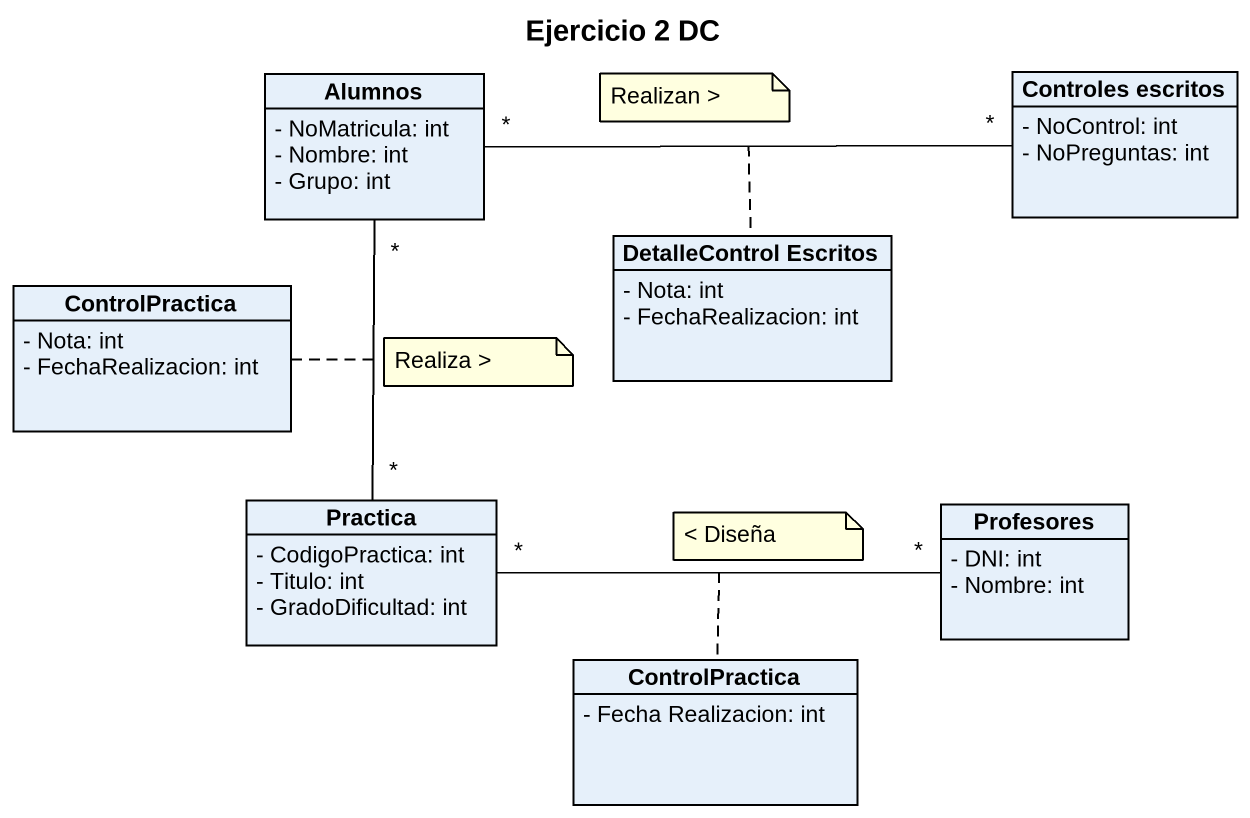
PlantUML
@startuml
title Ejercicio 2 DC
hide circle
hide empty members
skinparam classAttributeIconSize 0
class Alumnos {
  - NoMatricula: int
  - Nombre: int
  - Grupo: int
}
class "Controles escritos" as Controles_escritos {
  - NoControl: int
  - NoPreguntas: int
}
class "DetalleControl Escritos" as DetalleControl_Escritos {
  - Nota: int
  - FechaRealizacion: int
}
class ControlPractica {
  - Nota: int
  - FechaRealizacion: int
}
class Practica {
  - CodigoPractica: int
  - Titulo: int
  - GradoDificultad: int
}
class Profesores {
  - DNI: int
  - Nombre: int
}
class "ControlPractica" as ControlPractica_2 {
  - Fecha Realizacion: int
}
Alumnos "*" -right- "*" Controles_escritos
(Alumnos, Controles_escritos) .. DetalleControl_Escritos
Alumnos "*" -- "*" Practica
(Alumnos, Practica) .. ControlPractica
Practica "*" -right- "*" Profesores
(Practica, Profesores) .. ControlPractica_2
note as N1
  Realizan >
end note
note as N2
  Realiza >
end note
note as N3
  < Diseña
end note
@enduml
